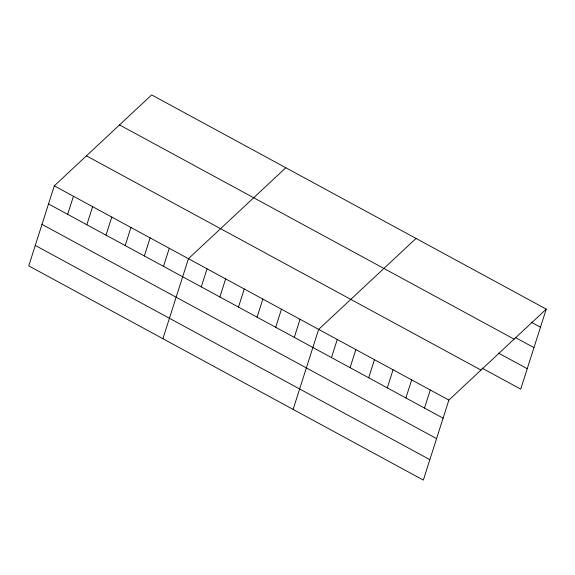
<?xml version="1.0" encoding="UTF-8"?>
<svg xmlns="http://www.w3.org/2000/svg" width="575" height="575" viewBox="0 0 575 575"><rect width="100%" height="100%" fill="white"/><g stroke="black" fill="none" stroke-linecap="round" stroke-linejoin="round"><path stroke-width="0.86" d="M54.287 185.862L28.75 265.873L423.337 480.096L448.867 400.085L546.25 309.127L151.663 94.904L54.287 185.862L448.867 400.085M67.677 214.346L73.449 196.262M86.847 224.753L92.618 206.669M106.008 235.153L111.78 217.077M125.177 245.561L130.949 227.484M144.339 255.968L150.111 237.885M163.508 266.369L169.28 248.292M162.912 338.704L188.442 258.7L285.825 167.742M201.272 286.875L207.043 268.798M219.88 296.973L225.644 278.897M238.481 307.072L244.246 288.995M257.082 317.177L262.847 299.093M275.684 327.276L281.455 309.192M294.285 337.374L300.057 319.29M293.121 409.4L318.658 329.389L416.034 238.438M331.488 357.571L337.259 339.494M350.089 367.669L355.86 349.593M368.69 377.768L374.462 359.691M387.291 387.866L393.063 369.79M405.893 397.965L411.664 379.888M424.494 408.07L430.265 389.987M546.25 309.127L520.713 389.138L481.965 368.101M531.178 322.158L540.478 327.211M515.358 337.547L533.959 347.645M119.528 124.919L514.115 339.142M498.561 353.136L527.239 368.704M86.422 155.847L481.002 370.07M48.516 203.938L443.095 418.169M41.989 224.379L436.576 438.603M35.269 245.432L429.856 459.662"/></g></svg>
